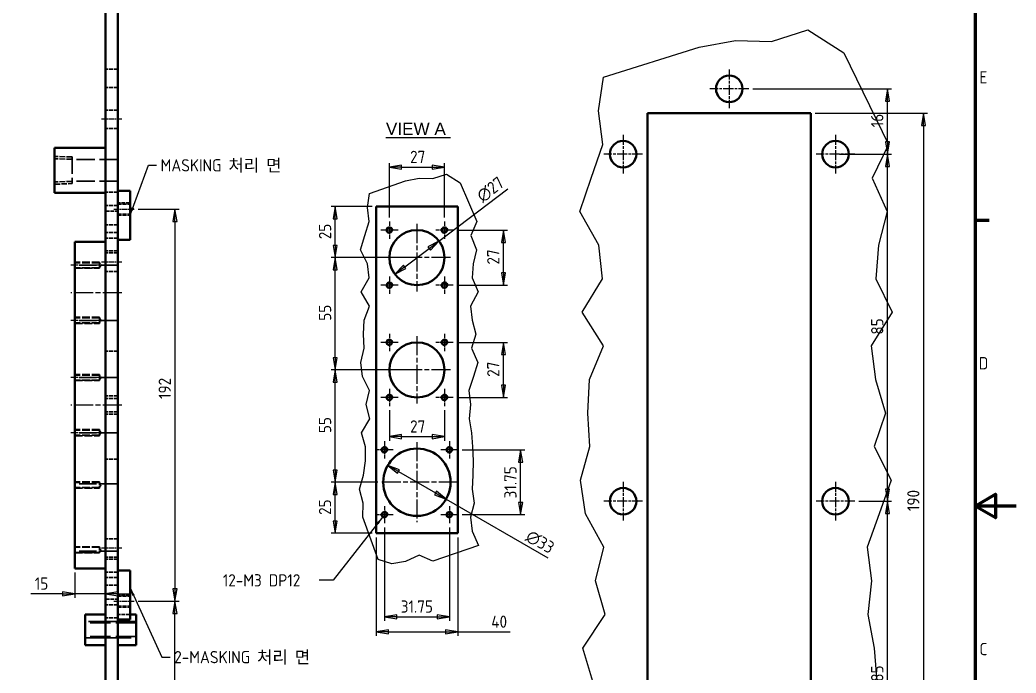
# Model space of a CAD drawing. Header units: millimetres. Extents: x 0 to 1188, y 0 to 840.
# Drawn here: x 700.2 to 1188, y 338.2 to 658.1 of the extents above; entities that cross this region are included whole.
import ezdxf

# ---------------------------------------------------------------- set-up
doc = ezdxf.new("R2010")
doc.units = ezdxf.units.MM
doc.header["$LTSCALE"] = 2
doc.linetypes.add('CHAIN', pattern=[0.3543, 0.2362, -0.0295, 0.0591, -0.0295])
doc.linetypes.add('DASHED', pattern=[0.2067, 0.1654, -0.0413])
doc.layers.get('0').update_dxf_attribs({"lineweight": 25})
for name, color, linetype, lineweight in [('가려진 것(ISO)', 5, 'DASHED', 35), ('가시적인 것(ISO)', 7, 'Continuous', 50), ('가시적인 좁은 것(ISO)', 1, 'Continuous', 35), ('경계(ISO)', 7, 'Continuous', 70), ('기호(ISO)', 7, 'Continuous', 25), ('끊기 선(JIS)', 1, 'Continuous', 25), ('중심 표식(ISO)', 1, 'Continuous', 25), ('중심선(ISO)', 1, 'Continuous', 25), ('치수(ISO)', 7, 'Continuous', 25)]:
    doc.layers.add(name, color=color, linetype=linetype, lineweight=lineweight)
doc.styles.add('ISO ProportionalPSTEK', font='isocp.shx')
doc.styles.add('텍스트 스타일454', font='arial.ttf')
doc.dimstyles.new('PSTEK', dxfattribs={"dimscale": 2, "dimtxt": 3, "dimasz": 3, "dimexe": 1, "dimexo": 1, "dimgap": 1, "dimtad": 1, "dimrnd": 1e-08, "dimdsep": 46, "dimtxsty": 'ISO ProportionalPSTEK', "dimblk": 'Filled-1', "dimcen": 0.09, "dimdle": 10, "dimclrd": 3, "dimclre": 3, "dimclrt": 1, "dimadec": 1, "dimazin": 2, "dimtfac": 1, "dimtmove": 0, "dimatfit": 3, "dimfxl": 0, "dimtolj": 1, "dimlwd": -1, "dimlwe": -1, "dimarcsym": 0})
doc.dimstyles.new('PSTEK$7', dxfattribs={"dimscale": 2, "dimtxt": 3, "dimasz": 2, "dimexe": 1, "dimexo": 1, "dimgap": 1, "dimtad": 1, "dimrnd": 1e-08, "dimdsep": 46, "dimtxsty": 'ISO ProportionalPSTEK', "dimblk": 'Filled-1', "dimcen": 0.09, "dimdle": 10, "dimclrd": 3, "dimclre": 3, "dimclrt": 1, "dimadec": 1, "dimazin": 2, "dimtfac": 1, "dimtmove": 0, "dimatfit": 3, "dimfxl": 0, "dimtolj": 1, "dimlwd": -1, "dimlwe": -1, "dimarcsym": 0})

# ---------------------------------------------------------------- blocks, each defined once
blk = doc.blocks.new('경계 Default Border')
at = {"layer": '경계(ISO)'}
blk.add_line((584, 280), (587.4, 280), dxfattribs=at)
at = {"layer": '경계(ISO)', "flags": 128}
for points in [[(10, 10), (10, 410), (584, 410), (584, 10), (10, 10)], [(594, 210), (584, 210), (589, 212.89), (589, 207.11), (584, 210)]]:
    blk.add_lwpolyline(points, dxfattribs=at)
at = {"layer": '경계(ISO)', "color": 1, "char_height": 3, "attachment_point": 7, "style": 'ISO ProportionalPSTEK'}
for s, insert in [('E', (585.04, 313.47)), ('D', (584.88, 243.47)), ('C', (585.04, 173.47))]:
    blk.add_mtext(s, dxfattribs=dict(at, insert=insert))
blk = doc.blocks.new('Filled-1')
at = {"color": 0}
for p, q in [((0, 0), (-1, 0.167)), ((-1, 0.167), (-1, -0.167)), ((-1, 0), (0, 0)), ((-1, -0.167), (0, 0))]:
    blk.add_line(p, q, dxfattribs=at)
at = {"color": 0, "flags": 128}
blk.add_lwpolyline([(-1, -0.167), (0, 0), (-1, 0.167), (-1, -0.167)], dxfattribs=at)
at = {"color": 0}
blk.add_solid([(-1, -0.167), (0, 0), (-1, 0.167), (-1, -0.167)], dxfattribs=at)
blk = doc.blocks.new('*D19')
at = {"layer": 'Defpoints', "color": 0, "transparency": 16777216}
for p in [(912.35, 500.14), (936.99, 500.14), (912.35, 473.14)]:
    blk.add_point(p, dxfattribs=at)
at = {"layer": '치수(ISO)', "color": 3, "transparency": 16777216}
for p, q in [((914.35, 500.14), (938.99, 500.14)), ((936.99, 479.14), (936.99, 494.14)), ((914.35, 473.14), (938.99, 473.14))]:
    blk.add_line(p, q, dxfattribs=at)
at = {"layer": '치수(ISO)', "color": 3, "transparency": 16777216, "xscale": 6, "yscale": 6, "zscale": 6}
for p, rotation in [((936.99, 500.14), 90), ((936.99, 473.14), 270)]:
    blk.add_blockref('Filled-1', p, dxfattribs=dict(at, rotation=rotation))
at = {"layer": '치수(ISO)', "color": 1, "transparency": 16777216, "insert": (928.99, 483.26), "char_height": 6, "attachment_point": 1, "rotation": 90, "style": 'ISO ProportionalPSTEK'}
blk.add_mtext('\\A1;27', dxfattribs=at)
blk = doc.blocks.new('*D20')
at = {"layer": 'Defpoints', "color": 0, "transparency": 16777216}
for p in [(912.35, 555.14), (936.99, 555.14), (912.35, 528.14)]:
    blk.add_point(p, dxfattribs=at)
at = {"layer": '치수(ISO)', "color": 3, "transparency": 16777216}
for p, q in [((914.35, 555.14), (938.99, 555.14)), ((936.99, 534.14), (936.99, 549.14)), ((914.35, 528.14), (938.99, 528.14))]:
    blk.add_line(p, q, dxfattribs=at)
at = {"layer": '치수(ISO)', "color": 3, "transparency": 16777216, "xscale": 6, "yscale": 6, "zscale": 6}
for p, rotation in [((936.99, 555.14), 90), ((936.99, 528.14), 270)]:
    blk.add_blockref('Filled-1', p, dxfattribs=dict(at, rotation=rotation))
at = {"layer": '치수(ISO)', "color": 1, "transparency": 16777216, "insert": (928.99, 538.26), "char_height": 6, "attachment_point": 1, "rotation": 90, "style": 'ISO ProportionalPSTEK'}
blk.add_mtext('\\A1;27', dxfattribs=at)
blk = doc.blocks.new('*D21')
at = {"layer": 'Defpoints', "color": 0, "transparency": 16777216}
for p in [(881.12, 468.91), (908.12, 468.91), (908.12, 453.98)]:
    blk.add_point(p, dxfattribs=at)
at = {"layer": '치수(ISO)', "color": 3, "transparency": 16777216}
for p, q in [((881.12, 466.91), (881.12, 451.98)), ((908.12, 466.91), (908.12, 451.98)), ((887.12, 453.98), (902.12, 453.98))]:
    blk.add_line(p, q, dxfattribs=at)
at = {"layer": '치수(ISO)', "color": 3, "transparency": 16777216, "xscale": 6, "yscale": 6, "zscale": 6, "rotation": 180}
blk.add_blockref('Filled-1', (881.12, 453.98), dxfattribs=at)
at = {"layer": '치수(ISO)', "color": 3, "transparency": 16777216, "xscale": 6, "yscale": 6, "zscale": 6}
blk.add_blockref('Filled-1', (908.12, 453.98), dxfattribs=at)
at = {"layer": '치수(ISO)', "color": 1, "transparency": 16777216, "insert": (891.25, 461.98), "char_height": 6, "attachment_point": 1, "style": 'ISO ProportionalPSTEK'}
blk.add_mtext('\\A1;27', dxfattribs=at)
blk = doc.blocks.new('*D22')
at = {"layer": 'Defpoints', "color": 0, "transparency": 16777216}
for p in [(854.62, 566.64), (874.62, 566.64), (894.62, 541.64)]:
    blk.add_point(p, dxfattribs=at)
at = {"layer": '치수(ISO)', "color": 3, "transparency": 16777216}
for p, q in [((872.62, 566.64), (852.62, 566.64)), ((854.62, 547.64), (854.62, 560.64)), ((892.62, 541.64), (852.62, 541.64))]:
    blk.add_line(p, q, dxfattribs=at)
at = {"layer": '치수(ISO)', "color": 3, "transparency": 16777216, "xscale": 6, "yscale": 6, "zscale": 6}
for p, rotation in [((854.62, 566.64), 90), ((854.62, 541.64), 270)]:
    blk.add_blockref('Filled-1', p, dxfattribs=dict(at, rotation=rotation))
at = {"layer": '치수(ISO)', "color": 1, "transparency": 16777216, "insert": (846.62, 550.66), "char_height": 6, "attachment_point": 1, "rotation": 90, "style": 'ISO ProportionalPSTEK'}
blk.add_mtext('\\A1;25', dxfattribs=at)
blk = doc.blocks.new('*D23')
at = {"layer": 'Defpoints', "color": 0, "transparency": 16777216}
for p in [(854.62, 541.64), (894.62, 541.64), (894.62, 486.64)]:
    blk.add_point(p, dxfattribs=at)
at = {"layer": '치수(ISO)', "color": 3, "transparency": 16777216}
for p, q in [((892.62, 541.64), (852.62, 541.64)), ((854.62, 492.64), (854.62, 535.64)), ((892.62, 486.64), (852.62, 486.64))]:
    blk.add_line(p, q, dxfattribs=at)
at = {"layer": '치수(ISO)', "color": 3, "transparency": 16777216, "xscale": 6, "yscale": 6, "zscale": 6}
for p, rotation in [((854.62, 541.64), 90), ((854.62, 486.64), 270)]:
    blk.add_blockref('Filled-1', p, dxfattribs=dict(at, rotation=rotation))
at = {"layer": '치수(ISO)', "color": 1, "transparency": 16777216, "insert": (846.62, 510.74), "char_height": 6, "attachment_point": 1, "rotation": 90, "style": 'ISO ProportionalPSTEK'}
blk.add_mtext('\\A1;55', dxfattribs=at)
blk = doc.blocks.new('*D24')
at = {"layer": 'Defpoints', "color": 0, "transparency": 16777216}
for p in [(854.62, 486.64), (894.62, 486.64), (877.49, 431.64)]:
    blk.add_point(p, dxfattribs=at)
at = {"layer": '치수(ISO)', "color": 3, "transparency": 16777216}
for p, q in [((892.62, 486.64), (852.62, 486.64)), ((854.62, 437.64), (854.62, 480.64)), ((875.49, 431.64), (852.62, 431.64))]:
    blk.add_line(p, q, dxfattribs=at)
at = {"layer": '치수(ISO)', "color": 3, "transparency": 16777216, "xscale": 6, "yscale": 6, "zscale": 6}
for p, rotation in [((854.62, 486.64), 90), ((854.62, 431.64), 270)]:
    blk.add_blockref('Filled-1', p, dxfattribs=dict(at, rotation=rotation))
at = {"layer": '치수(ISO)', "color": 1, "transparency": 16777216, "insert": (846.62, 455.74), "char_height": 6, "attachment_point": 1, "rotation": 90, "style": 'ISO ProportionalPSTEK'}
blk.add_mtext('\\A1;55', dxfattribs=at)
blk = doc.blocks.new('*D25')
at = {"layer": 'Defpoints', "color": 0, "transparency": 16777216}
for p in [(854.6, 431.64), (877.49, 431.64), (874.62, 406.64)]:
    blk.add_point(p, dxfattribs=at)
at = {"layer": '치수(ISO)', "color": 3, "transparency": 16777216}
for p, q in [((875.49, 431.64), (852.6, 431.64)), ((854.6, 412.64), (854.6, 425.64)), ((872.62, 406.64), (852.6, 406.64))]:
    blk.add_line(p, q, dxfattribs=at)
at = {"layer": '치수(ISO)', "color": 3, "transparency": 16777216, "xscale": 6, "yscale": 6, "zscale": 6}
for p, rotation in [((854.6, 431.64), 90), ((854.6, 406.64), 270)]:
    blk.add_blockref('Filled-1', p, dxfattribs=dict(at, rotation=rotation))
at = {"layer": '치수(ISO)', "color": 1, "transparency": 16777216, "insert": (846.6, 415.64), "char_height": 6, "attachment_point": 1, "rotation": 90, "style": 'ISO ProportionalPSTEK'}
blk.add_mtext('\\A1;25', dxfattribs=at)
blk = doc.blocks.new('*D26')
at = {"layer": 'Defpoints', "color": 0, "transparency": 16777216}
for p in [(874.62, 406.64), (914.62, 406.64), (874.62, 358.35)]:
    blk.add_point(p, dxfattribs=at)
at = {"layer": '치수(ISO)', "color": 3, "transparency": 16777216}
for p, q in [((874.62, 404.64), (874.62, 356.35)), ((914.62, 404.64), (914.62, 356.35)), ((880.62, 358.35), (908.62, 358.35)), ((914.62, 358.35), (940.23, 358.35))]:
    blk.add_line(p, q, dxfattribs=at)
at = {"layer": '치수(ISO)', "color": 3, "transparency": 16777216, "xscale": 6, "yscale": 6, "zscale": 6, "rotation": 180}
blk.add_blockref('Filled-1', (874.62, 358.35), dxfattribs=at)
at = {"layer": '치수(ISO)', "color": 3, "transparency": 16777216, "xscale": 6, "yscale": 6, "zscale": 6}
blk.add_blockref('Filled-1', (914.62, 358.35), dxfattribs=at)
at = {"layer": '치수(ISO)', "color": 1, "transparency": 16777216, "insert": (931.02, 366.35), "char_height": 6, "attachment_point": 1, "style": 'ISO ProportionalPSTEK'}
blk.add_mtext('\\A1;40', dxfattribs=at)
blk = doc.blocks.new('*D27')
at = {"layer": 'Defpoints', "color": 0, "transparency": 16777216}
for p in [(905.38, 549.8), (883.87, 533.48)]:
    blk.add_point(p, dxfattribs=at)
at = {"layer": '치수(ISO)', "color": 3, "transparency": 16777216}
for p, q in [((905.38, 549.8), (939.09, 575.37)), ((888.65, 537.11), (900.6, 546.17))]:
    blk.add_line(p, q, dxfattribs=at)
at = {"layer": '치수(ISO)', "color": 3, "transparency": 16777216, "xscale": 6, "yscale": 6, "zscale": 6}
for p, rotation in [((905.38, 549.8), 37.18491339753915), ((883.87, 533.48), 217.1849133975392)]:
    blk.add_blockref('Filled-1', p, dxfattribs=dict(at, rotation=rotation))
at = {"layer": '치수(ISO)', "color": 1, "transparency": 16777216, "insert": (923.1, 573.29), "char_height": 6, "attachment_point": 1, "rotation": 37.1849, "style": 'ISO ProportionalPSTEK'}
blk.add_mtext('\\A1;∅27', dxfattribs=at)
blk = doc.blocks.new('*D28')
at = {"layer": 'Defpoints', "color": 0, "transparency": 16777216}
for p in [(880.34, 439.89), (908.91, 423.39)]:
    blk.add_point(p, dxfattribs=at)
at = {"layer": '치수(ISO)', "color": 3, "transparency": 16777216}
for p, q in [((885.53, 436.89), (903.72, 426.39)), ((908.91, 423.39), (958.7, 394.64))]:
    blk.add_line(p, q, dxfattribs=at)
at = {"layer": '치수(ISO)', "color": 3, "transparency": 16777216, "xscale": 6, "yscale": 6, "zscale": 6}
for p, rotation in [((880.34, 439.89), 150.0000000000056), ((908.91, 423.39), 330.0000000000056)]:
    blk.add_blockref('Filled-1', p, dxfattribs=dict(at, rotation=rotation))
at = {"layer": '치수(ISO)', "color": 1, "transparency": 16777216, "insert": (950.37, 408.7), "char_height": 6, "attachment_point": 1, "rotation": 330, "style": 'ISO ProportionalPSTEK'}
blk.add_mtext('\\A1;∅33', dxfattribs=at)
blk = doc.blocks.new('*D35')
at = {"layer": 'Defpoints', "color": 0, "transparency": 16777216}
for p in [(756.13, 565.43), (756.13, 373.43), (776.13, 373.43)]:
    blk.add_point(p, dxfattribs=at)
at = {"layer": '치수(ISO)', "color": 3, "transparency": 16777216}
for p, q in [((758.13, 565.43), (778.13, 565.43)), ((776.13, 559.43), (776.13, 379.43)), ((758.13, 373.43), (778.13, 373.43))]:
    blk.add_line(p, q, dxfattribs=at)
at = {"layer": '치수(ISO)', "color": 3, "transparency": 16777216, "xscale": 6, "yscale": 6, "zscale": 6}
for p, rotation in [((776.13, 565.43), 90), ((776.13, 373.43), 270)]:
    blk.add_blockref('Filled-1', p, dxfattribs=dict(at, rotation=rotation))
at = {"layer": '치수(ISO)', "color": 1, "transparency": 16777216, "insert": (768.12, 472.43), "char_height": 6, "attachment_point": 1, "rotation": 90, "style": 'ISO ProportionalPSTEK'}
blk.add_mtext('\\A1;192', dxfattribs=at)
blk = doc.blocks.new('*D36')
at = {"layer": 'Defpoints', "color": 0, "transparency": 16777216}
for p in [(756.13, 373.43), (776.13, 373.43), (748.13, 214.43)]:
    blk.add_point(p, dxfattribs=at)
at = {"layer": '치수(ISO)', "color": 3, "transparency": 16777216}
for p, q in [((758.13, 373.43), (778.13, 373.43)), ((776.13, 220.43), (776.13, 367.43)), ((750.13, 214.43), (778.13, 214.43))]:
    blk.add_line(p, q, dxfattribs=at)
at = {"layer": '치수(ISO)', "color": 3, "transparency": 16777216, "xscale": 6, "yscale": 6, "zscale": 6}
for p, rotation in [((776.13, 373.43), 90), ((776.13, 214.43), 270)]:
    blk.add_blockref('Filled-1', p, dxfattribs=dict(at, rotation=rotation))
at = {"layer": '치수(ISO)', "color": 1, "transparency": 16777216, "insert": (768.13, 292.91), "char_height": 6, "attachment_point": 1, "rotation": 90, "style": 'ISO ProportionalPSTEK'}
blk.add_mtext('\\A1;159', dxfattribs=at)
blk = doc.blocks.new('*D38')
at = {"layer": 'Defpoints', "color": 0, "transparency": 16777216}
for p in [(908.12, 585.98), (881.12, 559.37), (908.12, 559.37)]:
    blk.add_point(p, dxfattribs=at)
at = {"layer": '치수(ISO)', "color": 3, "transparency": 16777216}
for p, q in [((881.12, 561.37), (881.12, 587.98)), ((887.12, 585.98), (902.12, 585.98)), ((908.12, 561.37), (908.12, 587.98))]:
    blk.add_line(p, q, dxfattribs=at)
at = {"layer": '치수(ISO)', "color": 3, "transparency": 16777216, "xscale": 6, "yscale": 6, "zscale": 6, "rotation": 180}
blk.add_blockref('Filled-1', (881.12, 585.98), dxfattribs=at)
at = {"layer": '치수(ISO)', "color": 3, "transparency": 16777216, "xscale": 6, "yscale": 6, "zscale": 6}
blk.add_blockref('Filled-1', (908.12, 585.98), dxfattribs=at)
at = {"layer": '치수(ISO)', "color": 1, "transparency": 16777216, "insert": (891.25, 593.99), "char_height": 6, "attachment_point": 1, "style": 'ISO ProportionalPSTEK'}
blk.add_mtext('\\A1;27', dxfattribs=at)
blk = doc.blocks.new('*D39')
at = {"layer": 'Defpoints', "color": 0, "transparency": 16777216}
for p in [(878.75, 411.54), (910.5, 411.54), (910.5, 365.77)]:
    blk.add_point(p, dxfattribs=at)
at = {"layer": '치수(ISO)', "color": 3, "transparency": 16777216}
for p, q in [((878.75, 409.54), (878.75, 363.77)), ((910.5, 409.54), (910.5, 363.77)), ((884.75, 365.77), (904.5, 365.77))]:
    blk.add_line(p, q, dxfattribs=at)
at = {"layer": '치수(ISO)', "color": 3, "transparency": 16777216, "xscale": 6, "yscale": 6, "zscale": 6, "rotation": 180}
blk.add_blockref('Filled-1', (878.75, 365.77), dxfattribs=at)
at = {"layer": '치수(ISO)', "color": 3, "transparency": 16777216, "xscale": 6, "yscale": 6, "zscale": 6}
blk.add_blockref('Filled-1', (910.5, 365.77), dxfattribs=at)
at = {"layer": '치수(ISO)', "color": 1, "transparency": 16777216, "insert": (886.7, 373.77), "char_height": 6, "attachment_point": 1, "style": 'ISO ProportionalPSTEK'}
blk.add_mtext('\\A1;31.75', dxfattribs=at)
blk = doc.blocks.new('*D40')
at = {"layer": 'Defpoints', "color": 0, "transparency": 16777216}
for p in [(914.73, 447.52), (945.4, 447.52), (914.73, 415.77)]:
    blk.add_point(p, dxfattribs=at)
at = {"layer": '치수(ISO)', "color": 3, "transparency": 16777216}
for p, q in [((916.73, 447.52), (947.4, 447.52)), ((945.4, 421.77), (945.4, 441.52)), ((916.73, 415.77), (947.4, 415.77))]:
    blk.add_line(p, q, dxfattribs=at)
at = {"layer": '치수(ISO)', "color": 3, "transparency": 16777216, "xscale": 6, "yscale": 6, "zscale": 6}
for p, rotation in [((945.4, 447.52), 90), ((945.4, 415.77), 270)]:
    blk.add_blockref('Filled-1', p, dxfattribs=dict(at, rotation=rotation))
at = {"layer": '치수(ISO)', "color": 1, "transparency": 16777216, "insert": (937.4, 423.72), "char_height": 6, "attachment_point": 1, "rotation": 90, "style": 'ISO ProportionalPSTEK'}
blk.add_mtext('\\A1;31.75', dxfattribs=at)
blk = doc.blocks.new('*D62')
at = {"layer": 'Defpoints', "color": 0, "transparency": 16777216}
for p in [(1109.06, 422.34), (1125.01, 422.34), (1109.06, 252.34)]:
    blk.add_point(p, dxfattribs=at)
at = {"layer": '치수(ISO)', "color": 3, "transparency": 16777216}
for p, q in [((1111.06, 422.34), (1127.01, 422.34)), ((1125.01, 258.34), (1125.01, 416.34)), ((1111.06, 252.34), (1127.01, 252.34))]:
    blk.add_line(p, q, dxfattribs=at)
at = {"layer": '치수(ISO)', "color": 3, "transparency": 16777216, "xscale": 6, "yscale": 6, "zscale": 6}
for p, rotation in [((1125.01, 422.34), 90), ((1125.01, 252.34), 270)]:
    blk.add_blockref('Filled-1', p, dxfattribs=dict(at, rotation=rotation))
at = {"layer": '치수(ISO)', "color": 1, "transparency": 16777216, "insert": (1117.01, 333.94), "char_height": 6, "attachment_point": 1, "rotation": 90, "style": 'ISO ProportionalPSTEK'}
blk.add_mtext('\\A1;85', dxfattribs=at)
blk = doc.blocks.new('*D63')
at = {"layer": 'Defpoints', "color": 0, "transparency": 16777216}
for p in [(1099.56, 592.34), (1125.01, 592.34), (1109.06, 422.34)]:
    blk.add_point(p, dxfattribs=at)
at = {"layer": '치수(ISO)', "color": 3, "transparency": 16777216}
for p, q in [((1101.56, 592.34), (1127.01, 592.34)), ((1125.01, 428.34), (1125.01, 586.34)), ((1111.06, 422.34), (1127.01, 422.34))]:
    blk.add_line(p, q, dxfattribs=at)
at = {"layer": '치수(ISO)', "color": 3, "transparency": 16777216, "xscale": 6, "yscale": 6, "zscale": 6}
for p, rotation in [((1125.01, 592.34), 90), ((1125.01, 422.34), 270)]:
    blk.add_blockref('Filled-1', p, dxfattribs=dict(at, rotation=rotation))
at = {"layer": '치수(ISO)', "color": 1, "transparency": 16777216, "insert": (1117.01, 503.94), "char_height": 6, "attachment_point": 1, "rotation": 90, "style": 'ISO ProportionalPSTEK'}
blk.add_mtext('\\A1;85', dxfattribs=at)
blk = doc.blocks.new('*D64')
at = {"layer": 'Defpoints', "color": 0, "transparency": 16777216}
for p in [(1057.06, 624.34), (1125.01, 624.34), (1099.56, 592.34)]:
    blk.add_point(p, dxfattribs=at)
at = {"layer": '치수(ISO)', "color": 3, "transparency": 16777216}
for p, q in [((1059.06, 624.34), (1127.01, 624.34)), ((1125.01, 598.34), (1125.01, 618.34)), ((1101.56, 592.34), (1127.01, 592.34))]:
    blk.add_line(p, q, dxfattribs=at)
at = {"layer": '치수(ISO)', "color": 3, "transparency": 16777216, "xscale": 6, "yscale": 6, "zscale": 6}
for p, rotation in [((1125.01, 624.34), 90), ((1125.01, 592.34), 270)]:
    blk.add_blockref('Filled-1', p, dxfattribs=dict(at, rotation=rotation))
at = {"layer": '치수(ISO)', "color": 1, "transparency": 16777216, "insert": (1117.01, 605.51), "char_height": 6, "attachment_point": 1, "rotation": 90, "style": 'ISO ProportionalPSTEK'}
blk.add_mtext('\\A1;16', dxfattribs=at)
blk = doc.blocks.new('*D67')
at = {"layer": 'Defpoints', "color": 0, "transparency": 16777216}
for p in [(1087.56, 612.34), (1087.56, 232.34), (1142.69, 232.34)]:
    blk.add_point(p, dxfattribs=at)
at = {"layer": '치수(ISO)', "color": 3, "transparency": 16777216}
for p, q in [((1089.56, 612.34), (1144.69, 612.34)), ((1142.69, 606.34), (1142.69, 238.34)), ((1089.56, 232.34), (1144.69, 232.34))]:
    blk.add_line(p, q, dxfattribs=at)
at = {"layer": '치수(ISO)', "color": 3, "transparency": 16777216, "xscale": 6, "yscale": 6, "zscale": 6}
for p, rotation in [((1142.69, 612.34), 90), ((1142.69, 232.34), 270)]:
    blk.add_blockref('Filled-1', p, dxfattribs=dict(at, rotation=rotation))
at = {"layer": '치수(ISO)', "color": 1, "transparency": 16777216, "insert": (1134.69, 417.53), "char_height": 6, "attachment_point": 1, "rotation": 90, "style": 'ISO ProportionalPSTEK'}
blk.add_mtext('\\A1;190', dxfattribs=at)
blk = doc.blocks.new('*D87')
at = {"layer": 'Defpoints', "color": 0, "transparency": 16777216}
for p in [(727.13, 389.43), (742.13, 377.02), (742.13, 372.73)]:
    blk.add_point(p, dxfattribs=at)
at = {"layer": '치수(ISO)', "color": 3, "transparency": 16777216}
for p, q in [((727.13, 387.43), (727.13, 375.02)), ((721.13, 377.02), (705.48, 377.02)), ((742.13, 377.02), (727.13, 377.02)), ((748.13, 377.02), (754.13, 377.02))]:
    blk.add_line(p, q, dxfattribs=at)
at = {"layer": '치수(ISO)', "color": 3, "transparency": 16777216, "xscale": 6, "yscale": 6, "zscale": 6}
blk.add_blockref('Filled-1', (727.13, 377.02), dxfattribs=at)
at = {"layer": '치수(ISO)', "color": 3, "transparency": 16777216, "xscale": 6, "yscale": 6, "zscale": 6, "rotation": 180}
blk.add_blockref('Filled-1', (742.13, 377.02), dxfattribs=at)
at = {"layer": '치수(ISO)', "color": 1, "transparency": 16777216, "insert": (707.48, 385.02), "char_height": 6, "attachment_point": 1, "style": 'ISO ProportionalPSTEK'}
blk.add_mtext('\\A1;15', dxfattribs=at)

msp = doc.modelspace()

# ---------------------------------------------------------------- linework, layer by layer
at = {"layer": '가려진 것(ISO)', "ltscale": 5.71399}
for p, q in [((748.1286, 633.9252), (742.1286, 633.9252)), ((748.1286, 624.9252), (742.1286, 624.9252)), ((748.1286, 613.9252), (742.1286, 613.9252)), ((748.1286, 604.9252), (742.1286, 604.9252)), ((748.1286, 573.6752), (742.1286, 573.6752)), ((748.1286, 567.1752), (742.1286, 567.1752)), ((754.1286, 568.4252), (748.1286, 568.4252)), ((748.1286, 567.8837), (754.1286, 567.8837)), ((742.1286, 564.4252), (748.1286, 564.4252)), ((748.1286, 562.9667), (754.1286, 562.9667)), ((748.1286, 562.4252), (754.1286, 562.4252)), ((748.1286, 557.6752), (742.1286, 557.6752)), ((748.1286, 553.9252), (742.1286, 553.9252)), ((748.1286, 551.1752), (742.1286, 551.1752)), ((748.1286, 544.9252), (742.1286, 544.9252)), ((748.1286, 543.9252), (742.1286, 543.9252)), ((748.1286, 534.9252), (742.1286, 534.9252)), ((748.1286, 495.9252), (742.1286, 495.9252)), ((748.1286, 473.9252), (742.1286, 473.9252)), ((748.1286, 472.6752), (742.1286, 472.6752)), ((748.1286, 466.1752), (742.1286, 466.1752)), ((748.1286, 464.9252), (742.1286, 464.9252)), ((748.1286, 442.9252), (742.1286, 442.9252)), ((748.1286, 403.9252), (742.1286, 403.9252)), ((748.1286, 394.9252), (742.1286, 394.9252)), ((748.1286, 393.9252), (742.1286, 393.9252)), ((748.1286, 387.6752), (742.1286, 387.6752)), ((748.1286, 384.9252), (742.1286, 384.9252)), ((748.1286, 381.1752), (742.1286, 381.1752)), ((754.1286, 376.4252), (748.1286, 376.4252)), ((748.1286, 375.8837), (754.1286, 375.8837)), ((742.1286, 374.4252), (748.1286, 374.4252)), ((748.1286, 371.6752), (742.1286, 371.6752)), ((748.1286, 370.9667), (754.1286, 370.9667)), ((748.1286, 370.4252), (754.1286, 370.4252)), ((754.1286, 366.9252), (748.1286, 366.9252)), ((748.1286, 365.1752), (742.1286, 365.1752))]:
    msp.add_line(p, q, dxfattribs=at)
at = {"layer": '가려진 것(ISO)', "ltscale": 8.201716}
for p, q in [((725.7366, 590.9648), (717.1286, 591.2338)), ((725.7366, 589.8357), (717.1286, 590.1047)), ((725.7366, 579.0147), (717.1286, 578.7457)), ((717.1286, 577.6165), (725.7366, 577.8855))]:
    msp.add_line(p, q, dxfattribs=at)
at = {"layer": '가려진 것(ISO)', "ltscale": 24.848728}
msp.add_line((725.7366, 590.9648), (725.7366, 577.8855), dxfattribs=at)
at = {"layer": '가려진 것(ISO)', "ltscale": 27.082729}
for p, q in [((748.1286, 589.7847), (725.7366, 589.7847)), ((748.1286, 579.0657), (725.7366, 579.0657))]:
    msp.add_line(p, q, dxfattribs=at)
at = {"layer": '가려진 것(ISO)', "ltscale": 11.42808}
for p, q in [((739.1286, 539.4252), (727.1286, 539.4252)), ((739.1286, 539.1547), (727.1286, 539.1547)), ((739.1286, 536.6957), (727.1286, 536.6957)), ((727.1286, 536.4252), (739.1286, 536.4252)), ((739.1286, 512.4252), (727.1286, 512.4252)), ((739.1286, 512.1547), (727.1286, 512.1547)), ((739.1286, 509.6957), (727.1286, 509.6957)), ((727.1286, 509.4252), (739.1286, 509.4252)), ((739.1286, 484.4252), (727.1286, 484.4252)), ((739.1286, 484.1547), (727.1286, 484.1547)), ((739.1286, 481.6957), (727.1286, 481.6957)), ((727.1286, 481.4252), (739.1286, 481.4252)), ((739.1286, 457.4252), (727.1286, 457.4252)), ((739.1286, 457.1547), (727.1286, 457.1547)), ((739.1286, 454.6957), (727.1286, 454.6957)), ((727.1286, 454.4252), (739.1286, 454.4252)), ((739.1286, 431.8002), (727.1286, 431.8002)), ((739.1286, 431.5297), (727.1286, 431.5297)), ((739.1286, 429.0707), (727.1286, 429.0707)), ((727.1286, 428.8002), (739.1286, 428.8002)), ((739.1286, 400.0502), (727.1286, 400.0502)), ((739.1286, 399.7797), (727.1286, 399.7797)), ((739.1286, 397.3207), (727.1286, 397.3207)), ((727.1286, 397.0502), (739.1286, 397.0502))]:
    msp.add_line(p, q, dxfattribs=at)
at = {"layer": '가려진 것(ISO)', "ltscale": 25.39913}
for p, q in [((748.1286, 537.9252), (727.1286, 537.9252)), ((748.1286, 510.9252), (727.1286, 510.9252)), ((748.1286, 482.9252), (727.1286, 482.9252)), ((748.1286, 455.9252), (727.1286, 455.9252)), ((748.1286, 430.9252), (727.1286, 430.9252)), ((748.1286, 397.9252), (727.1286, 397.9252))]:
    msp.add_line(p, q, dxfattribs=at)
at = {"layer": '가려진 것(ISO)', "ltscale": 4.487736}
for p, q in [((739.1286, 539.4252), (739.1286, 536.4252)), ((739.1286, 512.4252), (739.1286, 509.4252)), ((739.1286, 484.4252), (739.1286, 481.4252)), ((739.1286, 457.4252), (739.1286, 454.4252)), ((739.1286, 431.8002), (739.1286, 428.8002)), ((739.1286, 400.0502), (739.1286, 397.0502))]:
    msp.add_line(p, q, dxfattribs=at)
at = {"layer": '가려진 것(ISO)', "ltscale": 1.365925}
for p, q in [((739.8673, 537.9252), (739.1286, 539.1547)), ((739.8673, 537.9252), (739.1286, 536.6957)), ((739.8673, 510.9252), (739.1286, 512.1547)), ((739.8673, 510.9252), (739.1286, 509.6957)), ((739.8673, 482.9252), (739.1286, 484.1547)), ((739.8673, 482.9252), (739.1286, 481.6957)), ((739.8673, 455.9252), (739.1286, 457.1547)), ((739.8673, 455.9252), (739.1286, 454.6957)), ((739.8673, 430.3002), (739.1286, 431.5297)), ((739.8673, 430.3002), (739.1286, 429.0707)), ((739.8673, 398.5502), (739.1286, 399.7797)), ((739.8673, 398.5502), (739.1286, 397.3207))]:
    msp.add_line(p, q, dxfattribs=at)
at = {"layer": '가려진 것(ISO)', "ltscale": 19.351717}
for p, q in [((748.1286, 363.4252), (732.1286, 363.4252)), ((732.1286, 355.4252), (748.1286, 355.4252))]:
    msp.add_line(p, q, dxfattribs=at)
at = {"layer": '가려진 것(ISO)', "ltscale": 30.237059}
for p, q in [((757.1286, 363.4252), (732.1286, 363.4252)), ((757.1286, 362.7487), (732.1286, 362.7487)), ((757.1286, 356.1017), (732.1286, 356.1017)), ((732.1286, 355.4252), (757.1286, 355.4252))]:
    msp.add_line(p, q, dxfattribs=at)
at = {"layer": '가시적인 것(ISO)'}
for p, q in [((742.1286, 724.4252), (742.1286, 214.4252)), ((748.1286, 214.4252), (748.1286, 724.4252)), ((1007.5647, 232.3417), (1007.5647, 612.3417)), ((1007.5647, 612.3417), (1087.5647, 612.3417)), ((1087.5647, 612.3417), (1087.5647, 232.3417)), ((717.1286, 595.4252), (717.1286, 573.4252)), ((742.1286, 595.4252), (717.1286, 595.4252)), ((742.1286, 573.4252), (717.1286, 573.4252)), ((748.1286, 574.4252), (754.1286, 574.4252)), ((754.1286, 550.4252), (754.1286, 574.4252)), ((874.6249, 406.6408), (874.6249, 566.6408)), ((874.6249, 566.6408), (914.6249, 566.6408)), ((914.6249, 566.6408), (914.6249, 406.6408)), ((742.1286, 549.4252), (727.1286, 549.4252)), ((727.1286, 549.4252), (727.1286, 389.4252)), ((748.1286, 550.4252), (754.1286, 550.4252)), ((914.6249, 406.6408), (874.6249, 406.6408)), ((742.1286, 389.4252), (727.1286, 389.4252)), ((748.1286, 388.4252), (754.1286, 388.4252)), ((754.1286, 364.4252), (754.1286, 388.4252)), ((732.1286, 366.9252), (732.1286, 351.9252)), ((742.1286, 366.9252), (732.1286, 366.9252)), ((757.1286, 366.9252), (754.1286, 366.9252)), ((757.1286, 351.9252), (757.1286, 366.9252)), ((748.1286, 364.4252), (754.1286, 364.4252)), ((742.1286, 351.9252), (732.1286, 351.9252)), ((757.1286, 351.9252), (748.1286, 351.9252))]:
    msp.add_line(p, q, dxfattribs=at)
for centre, radius in [((1047.5647, 624.3417), 6.5), ((995.5647, 592.3417), 6.5), ((1099.5647, 592.3417), 6.5), ((881.1249, 555.1408), 1.2295), ((908.1249, 555.1408), 1.2295), ((894.6249, 541.6408), 13.5), ((881.1249, 528.1408), 1.2295), ((908.1249, 528.1408), 1.2295), ((881.1249, 500.1408), 1.2295), ((894.6249, 486.6408), 13.5), ((908.1249, 500.1408), 1.2295), ((881.1249, 473.1408), 1.2295), ((908.1249, 473.1408), 1.2295), ((878.7499, 447.5158), 1.2295), ((894.6249, 431.6408), 16.5), ((910.4999, 447.5158), 1.2295), ((995.5647, 422.3417), 6.5), ((1099.5647, 422.3417), 6.5), ((878.7499, 415.7658), 1.2295), ((910.4999, 415.7658), 1.2295)]:
    msp.add_circle(centre, radius, dxfattribs=at)
at = {"layer": '가시적인 좁은 것(ISO)'}
for centre in [(881.1249, 555.1408), (908.1249, 555.1408), (881.1249, 528.1408), (908.1249, 528.1408), (881.1249, 500.1408), (908.1249, 500.1408), (881.1249, 473.1408), (908.1249, 473.1408), (878.7499, 447.5158), (910.4999, 447.5158), (878.7499, 415.7658), (910.4999, 415.7658)]:
    msp.add_arc(centre, 1.5, 350, 260, dxfattribs=at)
at = {"layer": '기호(ISO)', "color": 7, "lineweight": 30}
msp.add_line((879.3943, 600.4281), (911.0681, 600.4281), dxfattribs=at)
at = {"layer": '끊기 선(JIS)'}
for p, q in [((1068.251, 647.491), (1085.9515, 653.1903)), ((1085.9515, 653.1903), (1103.652, 642.0195)), ((985.9738, 629.9792), (1032.85, 644.6578)), ((1032.85, 644.6578), (1050.5505, 647.9651)), ((1050.5505, 647.9651), (1068.251, 647.491)), ((1103.652, 642.0195), (1125.4522, 597.0941)), ((983.479, 613.5366), (985.9738, 629.9792)), ((985.7249, 597.0941), (983.479, 613.5366)), ((980.0118, 580.6516), (985.7249, 597.0941)), ((1125.4522, 597.0941), (1117.5783, 580.6516)), ((889.0151, 579.3351), (895.6986, 580.5839)), ((895.6986, 580.5839), (902.382, 580.4049)), ((902.382, 580.4049), (909.0654, 582.5568)), ((909.0654, 582.5568), (915.7489, 578.3389)), ((974.4357, 564.2091), (980.0118, 580.6516)), ((1117.5783, 580.6516), (1124.8675, 564.2091)), ((871.3155, 573.1056), (889.0151, 579.3351)), ((915.7489, 578.3389), (923.9802, 559.3147)), ((870.3734, 566.2101), (871.3155, 573.1056)), ((871.2215, 559.3147), (870.3734, 566.2101)), ((983.7132, 547.7666), (974.4357, 564.2091)), ((1124.8675, 564.2091), (1120.6747, 547.7666)), ((869.0643, 552.4192), (871.2215, 559.3147)), ((923.9802, 559.3147), (921.0072, 552.4192)), ((866.9589, 545.5237), (869.0643, 552.4192)), ((921.0072, 552.4192), (923.7595, 545.5237)), ((985.5266, 531.3241), (983.7132, 547.7666)), ((1120.6747, 547.7666), (1119.3203, 531.3241)), ((870.4619, 538.6283), (866.9589, 545.5237)), ((923.7595, 545.5237), (922.1763, 538.6283)), ((871.1466, 531.7328), (870.4619, 538.6283)), ((922.1763, 538.6283), (921.665, 531.7328)), ((867.3493, 524.8373), (871.1466, 531.7328)), ((921.665, 531.7328), (924.6814, 524.8373)), ((975.4699, 514.8815), (985.5266, 531.3241)), ((1119.3203, 531.3241), (1127.3091, 514.8815)), ((871.3316, 517.9419), (867.3493, 524.8373)), ((924.6814, 524.8373), (920.8049, 517.9419)), ((868.7347, 511.0464), (871.3316, 517.9419)), ((920.8049, 517.9419), (921.6155, 511.0464)), ((986.0166, 498.439), (975.4699, 514.8815)), ((1127.3091, 514.8815), (1117.0424, 498.439)), ((868.3994, 504.1509), (868.7347, 511.0464)), ((921.6155, 511.0464), (923.4707, 504.1509)), ((868.7691, 497.2554), (868.3994, 504.1509)), ((923.4707, 504.1509), (921.3898, 497.2554)), ((979.1389, 481.9965), (986.0166, 498.439)), ((1117.0424, 498.439), (1119.1894, 481.9965)), ((867.0798, 490.36), (868.7691, 497.2554)), ((921.3898, 497.2554), (924.5055, 490.36)), ((867.9854, 483.4645), (867.0798, 490.36)), ((924.5055, 490.36), (922.3118, 483.4645)), ((871.4045, 476.569), (867.9854, 483.4645)), ((922.3118, 483.4645), (920.0784, 476.569)), ((978.2508, 465.554), (979.1389, 481.9965)), ((1119.1894, 481.9965), (1124.1026, 465.554)), ((869.8152, 469.6736), (871.4045, 476.569)), ((920.0784, 476.569), (920.8483, 469.6736)), ((871.6132, 462.7781), (869.8152, 469.6736)), ((920.8483, 469.6736), (920.2111, 462.7781)), ((979.2301, 449.1115), (978.2508, 465.554)), ((1124.1026, 465.554), (1118.5917, 449.1115)), ((867.5133, 455.8826), (871.6132, 462.7781)), ((920.2111, 462.7781), (921.3675, 455.8826)), ((869.3691, 448.9872), (867.5133, 455.8826)), ((921.3675, 455.8826), (921.8802, 448.9872)), ((869.3673, 442.0917), (869.3691, 448.9872)), ((921.8802, 448.9872), (922.0948, 442.0917)), ((974.756, 432.669), (979.2301, 449.1115)), ((1118.5917, 449.1115), (1126.8433, 432.669)), ((868.4845, 435.1962), (869.3673, 442.0917)), ((922.0948, 442.0917), (921.9636, 435.1962)), ((866.4744, 428.3008), (868.4845, 435.1962)), ((921.9636, 435.1962), (921.7072, 428.3008)), ((977.1544, 416.2264), (974.756, 432.669)), ((1126.8433, 432.669), (1121.0334, 416.2264)), ((868.3486, 421.4053), (866.4744, 428.3008)), ((921.7072, 428.3008), (922.6925, 421.4053)), ((868.1017, 414.5098), (868.3486, 421.4053)), ((922.6925, 421.4053), (920.9064, 414.5098)), ((986.2098, 399.7839), (977.1544, 416.2264)), ((1121.0334, 416.2264), (1115.1185, 399.7839)), ((875.6483, 393.8612), (868.1017, 414.5098)), ((920.9064, 414.5098), (921.6805, 407.6144)), ((921.6805, 407.6144), (924.7328, 400.7189)), ((924.7328, 400.7189), (902.382, 392.9787)), ((895.6986, 395.9689), (889.0151, 392.8249)), ((902.382, 392.9787), (895.6986, 395.9689)), ((982.0006, 383.3414), (986.2098, 399.7839)), ((1115.1185, 399.7839), (1117.1574, 383.3414)), ((882.3317, 391.6231), (875.6483, 393.8612)), ((889.0151, 392.8249), (882.3317, 391.6231)), ((986.7625, 366.8989), (982.0006, 383.3414)), ((1117.1574, 383.3414), (1115.4698, 366.8989)), ((975.9042, 350.4564), (986.7625, 366.8989)), ((1115.4698, 366.8989), (1118.5325, 350.4564)), ((980.8191, 334.0138), (975.9042, 350.4564)), ((1118.5325, 350.4564), (1119.8903, 334.0138))]:
    msp.add_line(p, q, dxfattribs=at)
at = {"layer": '중심 표식(ISO)', "linetype": 'CHAIN', "ltscale": 10.556371}
for p, q in [((1047.5647, 633.8417), (1047.5647, 614.8417)), ((1057.0647, 624.3417), (1038.0647, 624.3417)), ((995.5647, 601.8417), (995.5647, 582.8417)), ((1099.5647, 601.8417), (1099.5647, 582.8417)), ((1005.0647, 592.3417), (986.0647, 592.3417)), ((1109.0647, 592.3417), (1090.0647, 592.3417)), ((995.5647, 431.8417), (995.5647, 412.8417)), ((1099.5647, 431.8417), (1099.5647, 412.8417)), ((1005.0647, 422.3417), (986.0647, 422.3417)), ((1109.0647, 422.3417), (1090.0647, 422.3417))]:
    msp.add_line(p, q, dxfattribs=at)
at = {"layer": '중심 표식(ISO)', "linetype": 'CHAIN', "ltscale": 4.699752}
for p, q in [((881.1249, 559.3703), (881.1249, 550.9113)), ((908.1249, 559.3703), (908.1249, 550.9113)), ((885.3544, 555.1408), (876.8954, 555.1408)), ((912.3544, 555.1408), (903.8954, 555.1408)), ((881.1249, 532.3703), (881.1249, 523.9113)), ((908.1249, 532.3703), (908.1249, 523.9113)), ((885.3544, 528.1408), (876.8954, 528.1408)), ((912.3544, 528.1408), (903.8954, 528.1408)), ((881.1249, 504.3703), (881.1249, 495.9113)), ((908.1249, 504.3703), (908.1249, 495.9113)), ((885.3544, 500.1408), (876.8954, 500.1408)), ((912.3544, 500.1408), (903.8954, 500.1408)), ((881.1249, 477.3703), (881.1249, 468.9113)), ((908.1249, 477.3703), (908.1249, 468.9113)), ((885.3544, 473.1408), (876.8954, 473.1408)), ((912.3544, 473.1408), (903.8954, 473.1408)), ((878.7499, 451.7453), (878.7499, 443.2863)), ((910.4999, 451.7453), (910.4999, 443.2863)), ((882.9794, 447.5158), (874.5204, 447.5158)), ((914.7294, 447.5158), (906.2704, 447.5158)), ((878.7499, 419.9953), (878.7499, 411.5363)), ((910.4999, 419.9953), (910.4999, 411.5363)), ((882.9794, 415.7658), (874.5204, 415.7658)), ((914.7294, 415.7658), (906.2704, 415.7658))]:
    msp.add_line(p, q, dxfattribs=at)
at = {"layer": '중심 표식(ISO)', "linetype": 'CHAIN', "ltscale": 19.757267}
for p, q in [((894.6249, 558.1408), (894.6249, 525.1408)), ((911.1249, 541.6408), (878.1249, 541.6408)), ((894.6249, 503.1408), (894.6249, 470.1408)), ((911.1249, 486.6408), (878.1249, 486.6408)), ((894.6249, 451.2505), (894.6249, 412.1408)), ((914.6634, 431.6408), (877.4858, 431.6408))]:
    msp.add_line(p, q, dxfattribs=at)
at = {"layer": '중심선(ISO)', "linetype": 'CHAIN', "ltscale": 5.555937}
for p, q in [((750.1286, 609.4252), (740.1286, 609.4252)), ((746.1286, 565.4252), (756.1286, 565.4252)), ((750.1286, 539.4252), (740.1286, 539.4252)), ((750.1286, 399.4252), (740.1286, 399.4252)), ((746.1286, 373.4252), (756.1286, 373.4252))]:
    msp.add_line(p, q, dxfattribs=at)
at = {"layer": '중심선(ISO)', "linetype": 'CHAIN', "ltscale": 8.88956}
for p, q in [((741.1286, 537.9252), (725.1286, 537.9252)), ((741.1286, 510.9252), (725.1286, 510.9252)), ((741.1286, 482.9252), (725.1286, 482.9252)), ((741.1286, 455.9252), (725.1286, 455.9252))]:
    msp.add_line(p, q, dxfattribs=at)
at = {"layer": '중심선(ISO)', "linetype": 'CHAIN', "ltscale": 19.757267}
for p, q in [((750.1286, 524.4252), (725.1286, 524.4252)), ((750.1286, 469.4252), (725.1286, 469.4252))]:
    msp.add_line(p, q, dxfattribs=at)

# ---------------------------------------------------------------- block references
at = {"xscale": 2, "yscale": 2, "zscale": 2}
msp.add_blockref('경계 Default Border', (0, 0), dxfattribs=at)

# ---------------------------------------------------------------- texts
at = {"layer": '기호(ISO)', "color": 7, "insert": (879.4327, 601.7781), "char_height": 6, "attachment_point": 7, "style": '텍스트 스타일454'}
msp.add_mtext('VIEW A ', dxfattribs=at)
at = {"layer": '기호(ISO)', "color": 1, "attachment_point": 1, "style": 'ISO ProportionalPSTEK'}
for s, insert, char_height, width in [('{\\fISOCP|b0|i0;\\H6.0000;MASKING \\fSystem|b0|i0;\\H6.0000;처리\\fISOCP|b0|i0;\\H6.0000; \\fSystem|b0|i0;\\H6.0000;면}', (769.1017, 589.8675), 6.0000002, 64.576464), ('{\\fISOCP|b0|i0;\\H6.0000;2-MASKING 처리 면}', (775.7724, 349.0035), 6, 77.792616)]:
    msp.add_mtext(s, dxfattribs=dict(at, insert=insert, char_height=char_height, width=width))
at = {"layer": '기호(ISO)', "color": 1, "insert": (799.5356, 386.6114), "char_height": 6, "width": 45.128586, "attachment_point": 1, "line_spacing_factor": 0.525, "style": 'ISO ProportionalPSTEK'}
msp.add_mtext('{12-M3 DP12}', dxfattribs=at)

# ---------------------------------------------------------------- dimensions: what is measured, and where the dimension line sits
at = {"layer": '치수(ISO)', "color": 3}
for base, p1, p2, angle, override, picture, middle in [((1125.0082, 624.3417), (1099.5647, 592.3417), (1057.0647, 624.3417), 90, {"dimdec": 2, "dimlfac": 0.5, "dimblk1": 'Filled-1', "dimsah": 1, "dimtp": 0, "dimtm": 0, "dimtdec": 2, "dimtofl": 0, "dimatfit": 1}, '*D64', (1125.0082, 608.3617)), ((1142.6937, 232.3417), (1087.5647, 612.3417), (1087.5647, 232.3417), 90, {"dimdec": 2, "dimlfac": 0.5, "dimtp": 0, "dimtm": 0, "dimtdec": 2, "dimtofl": 0, "dimatfit": 1}, '*D67', (1142.6937, 422.3417)), ((908.1249, 585.9843), (881.1249, 559.3703), (908.1249, 559.3703), 180, {"dimdec": 2, "dimtp": 0, "dimtm": 0, "dimtdec": 2, "dimtofl": 0, "dimatfit": 1}, '*D38', (894.6249, 585.9843)), ((1125.0082, 592.3417), (1109.0647, 422.3417), (1099.5647, 592.3417), 90, {"dimdec": 2, "dimlfac": 0.5, "dimblk1": 'Filled-1', "dimblk2": 'Filled-1', "dimsah": 1, "dimtp": 0, "dimtm": 0, "dimtdec": 2, "dimtofl": 0, "dimatfit": 1}, '*D63', (1125.0082, 507.3617)), ((854.6249, 566.6408), (894.6249, 541.6408), (874.6249, 566.6408), 90, {"dimdec": 2, "dimblk1": 'Filled-1', "dimsah": 1, "dimtp": 0, "dimtm": 0, "dimtdec": 2, "dimtofl": 0, "dimatfit": 1}, '*D22', (854.6249, 554.1608)), ((776.1286, 373.4252), (756.1286, 565.4252), (756.1286, 373.4252), 90, {"dimdec": 2, "dimtp": 0, "dimtm": 0, "dimtdec": 2, "dimtofl": 0, "dimatfit": 1}, '*D35', (776.1286, 477.4252)), ((936.9868, 555.1408), (912.3544, 528.1408), (912.3544, 555.1408), 90, {"dimdec": 2, "dimtp": 0, "dimtm": 0, "dimtdec": 2, "dimtofl": 0, "dimatfit": 1}, '*D20', (936.9868, 541.6408)), ((854.6249, 541.6408), (894.6249, 486.6408), (894.6249, 541.6408), 90, {"dimdec": 2, "dimblk1": 'Filled-1', "dimblk2": 'Filled-1', "dimsah": 1, "dimtp": 0, "dimtm": 0, "dimtdec": 2, "dimtofl": 0, "dimatfit": 1}, '*D23', (854.6249, 514.1608)), ((936.9868, 500.1408), (912.3544, 473.1408), (912.3544, 500.1408), 90, {"dimdec": 2, "dimtp": 0, "dimtm": 0, "dimtdec": 2, "dimtofl": 0, "dimatfit": 1}, '*D19', (936.9868, 486.6408)), ((854.6249, 486.6408), (877.4858, 431.6408), (894.6249, 486.6408), 90, {"dimdec": 2, "dimblk1": 'Filled-1', "dimblk2": 'Filled-1', "dimsah": 1, "dimtp": 0, "dimtm": 0, "dimtdec": 2, "dimtofl": 0, "dimatfit": 1}, '*D24', (854.6249, 459.1608)), ((908.1249, 453.9764), (881.1249, 468.9113), (908.1249, 468.9113), 180, {"dimdec": 2, "dimtp": 0, "dimtm": 0, "dimtdec": 2, "dimtofl": 0, "dimatfit": 1}, '*D21', (894.6249, 453.9764)), ((945.4016, 447.5158), (914.7294, 415.7658), (914.7294, 447.5158), 90, {"dimdec": 2, "dimtp": 0, "dimtm": 0, "dimtdec": 2, "dimtofl": 0, "dimatfit": 1}, '*D40', (945.4016, 431.6408)), ((854.604, 431.6408), (874.6249, 406.6408), (877.4858, 431.6408), 90, {"dimdec": 2, "dimblk2": 'Filled-1', "dimsah": 1, "dimtp": 0, "dimtm": 0, "dimtdec": 2, "dimtofl": 0, "dimatfit": 1}, '*D25', (854.604, 419.1408)), ((1125.0082, 422.3417), (1109.0647, 252.3417), (1109.0647, 422.3417), 90, {"dimdec": 2, "dimlfac": 0.5, "dimblk1": 'Filled-1', "dimblk2": 'Filled-1', "dimsah": 1, "dimtp": 0, "dimtm": 0, "dimtdec": 2, "dimtofl": 0, "dimatfit": 1}, '*D62', (1125.0082, 337.3617)), ((910.4999, 365.7658), (878.7499, 411.5363), (910.4999, 411.5363), 180, {"dimdec": 2, "dimtp": 0, "dimtm": 0, "dimtdec": 2, "dimtofl": 0, "dimatfit": 1}, '*D39', (894.6249, 365.7658)), ((874.6249, 358.3494), (914.6249, 406.6408), (874.6249, 406.6408), 180, {"dimdec": 2, "dimtp": 0, "dimtm": 0, "dimtdec": 2, "dimtofl": 0, "dimatfit": 2}, '*D26', (934.6249, 358.3494)), ((742.1286, 377.0163), (727.1286, 389.4252), (742.1286, 372.7343), 180, {"dimdec": 2, "dimse2": 1, "dimtp": 0, "dimtm": 0, "dimtdec": 2, "dimtofl": 1, "dimatfit": 1}, '*D87', (710.3043, 377.0163)), ((776.1286, 373.4252), (748.1286, 214.4252), (756.1286, 373.4252), 90, {"dimdec": 2, "dimtp": 0, "dimtm": 0, "dimtdec": 2, "dimtofl": 0, "dimatfit": 1}, '*D36', (776.1286, 297.9252))]:
    dim = msp.add_linear_dim(base=base, p1=p1, p2=p2, angle=angle, dimstyle='PSTEK', override=override, dxfattribs=at)
    dim.commit()
    dim.dimension.update_dxf_attribs({"geometry": picture, "text_midpoint": middle, "dimtype": 160})
for p1, p2, picture, middle in [((883.8696, 533.4816), (905.3802, 549.8001), '*D27', (932.7177, 570.5391)), ((880.3355, 439.8908), (908.9143, 423.3908), '*D28', (951.669, 398.7064))]:
    dim = msp.add_diameter_dim_2p(p1=p1, p2=p2, dimstyle='PSTEK', override={"dimdec": 2, "dimlfac": 1, "dimtp": 0, "dimtm": 0, "dimtdec": 2, "dimatfit": 2}, dxfattribs=at)
    dim.commit()
    dim.dimension.update_dxf_attribs({"geometry": picture, "text_midpoint": middle, "dimtype": 163})

# ---------------------------------------------------------------- leaders
at = {"layer": '기호(ISO)', "color": 3, "annotation_type": 0, "has_hookline": 1}
for points, hookline_direction, text_width in [([(754.1286, 562.4252), (763.1017, 586.8675), (767.1017, 586.8675)], 0, 63.0088), ([(877.826, 414.5841), (853.6665, 383.6829), (846.6642, 383.6114)], 1, 38.7604), ([(754.1286, 379.8832), (769.7724, 346.0035), (773.7724, 346.0035)], 0, 72.3953)]:
    msp.add_leader(points, dimstyle='PSTEK$7', override={"dimtad": 0}, dxfattribs=dict(at, hookline_direction=hookline_direction, text_width=text_width))

doc.saveas('drawing.dxf')
